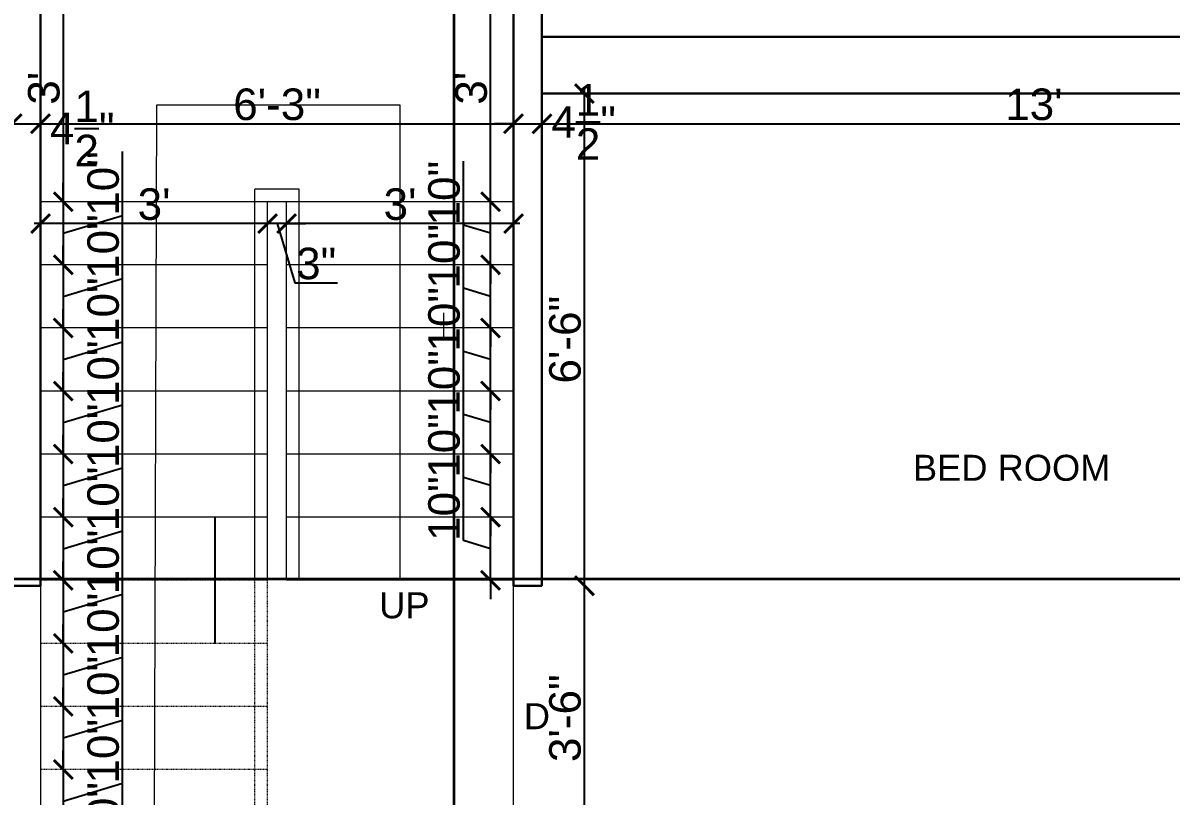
# Model space of a CAD drawing. Header units: inches. Extents: x -22123 to -20407, y -44696 to -43478.
# Drawn here: x -21320.9 to -21138.8, y -43752 to -43629.4 of the extents above; entities that cross this region are included whole.
import ezdxf

# ---------------------------------------------------------------- set-up
doc = ezdxf.new("R2010")
doc.units = ezdxf.units.IN
doc.header["$LTSCALE"] = 0.01
doc.header["$MEASUREMENT"] = 0
doc.header["$PDMODE"] = 3
doc.linetypes.add('DASHED2', pattern=[0.375, 0.25, -0.125])
for name, color, linetype in [('7', 5, 'Continuous'), ('PDF3_Text', 6, 'Continuous'), ('TEXT', 7, 'Continuous')]:
    doc.layers.add(name, color=color, linetype=linetype)
doc.layers.add('DIMENSION', color=253, linetype='Continuous', lineweight=0)
doc.layers.add('wall', color=30, linetype='Continuous', lineweight=50)
doc.styles.add('PDF Arial', font='arial.ttf')
doc.styles.add('SMALL', font='arial.ttf')
doc.styles.add('style1', font='verdana.ttf', dxfattribs={"height": 12})
doc.dimstyles.new('Copy of Standard', dxfattribs={"dimtxt": 12, "dimasz": 0.18, "dimexe": 0.18, "dimexo": 0.0625, "dimgap": 0.09, "dimtad": 0, "dimdec": 1, "dimzin": 0, "dimdsep": 46, "dimlunit": 4, "dimtxsty": 'style1', "dimcen": 0.09, "dimadec": 0, "dimazin": 0, "dimtfac": 1, "dimtdec": 1, "dimtofl": 0, "dimtmove": 0, "dimatfit": 3, "dimfxl": 1, "dimtolj": 1, "dimtzin": 0, "dimarcsym": 0})
doc.dimstyles.new('working', dxfattribs={"dimtxt": 5, "dimasz": 3, "dimexe": 1, "dimexo": 0, "dimgap": 0.5, "dimtad": 1, "dimdec": 1, "dimzin": 0, "dimdsep": 46, "dimlunit": 4, "dimtxsty": 'SMALL', "dimblk": 'ARCHTICK', "dimcen": 1, "dimdle": 1, "dimse1": 1, "dimse2": 1, "dimclrd": 256, "dimclre": 256, "dimclrt": 256, "dimadec": 0, "dimazin": 0, "dimtfac": 1, "dimtdec": 1, "dimtmove": 1, "dimatfit": 0, "dimldrblk": 'ARCHTICK', "dimfxl": 1, "dimtolj": 1, "dimtzin": 0, "dimlwd": -1, "dimlwe": -1, "dimarcsym": 0})

# ---------------------------------------------------------------- blocks, each defined once
blk = doc.blocks.new('*D281')
at = {"layer": 'Defpoints', "color": 0, "ltscale": 12, "transparency": 16777216}
for p in [(-21493.58, -43583.64), (-21072.23, -43619.85), (-21073.58, -43631.64)]:
    blk.add_point(p, dxfattribs=at)
at = {"layer": 'DIMENSION', "color": 0, "lineweight": -2, "ltscale": 12, "transparency": 16777216}
for p, q in [((-21493.57, -43583.58), (-21492.21, -43571.67)), ((-21492.05, -43571.87), (-21297.56, -43594.09)), ((-21072.41, -43619.83), (-21240.26, -43600.64)), ((-21073.57, -43631.58), (-21072.21, -43619.67))]:
    blk.add_line(p, q, dxfattribs=at)
at = {"layer": 'DIMENSION', "color": 0, "ltscale": 12, "transparency": 16777216}
for points in [[(-21492.05, -43571.84), (-21492.06, -43571.9), (-21492.23, -43571.85)], [(-21072.41, -43619.8), (-21072.41, -43619.86), (-21072.23, -43619.85)]]:
    blk.add_solid(points, dxfattribs=at)
at = {"layer": 'DIMENSION', "color": 0, "ltscale": 12, "transparency": 16777216, "insert": (-21268.91, -43597.37), "char_height": 12, "attachment_point": 5, "rotation": 353.4802, "style": 'style1'}
blk.add_mtext('\\A1;35\'-2{\\H1.000000x;\\S1/2;}"', dxfattribs=at)
blk = doc.blocks.new('_ArchTick')
at = {"color": 0, "linetype": 'ByBlock', "const_width": 0.15}
blk.add_lwpolyline([(-0.5, -0.5), (0.5, 0.5)], dxfattribs=at)
blk = doc.blocks.new('*D286')
at = {"layer": '7', "ltscale": 12, "transparency": 16777216}
for p, q in [((-21322.58, -43645.41), (-21325.58, -43645.41)), ((-21322.58, -43645.41), (-21318.08, -43645.41)), ((-21318.08, -43645.41), (-21315.08, -43645.41))]:
    blk.add_line(p, q, dxfattribs=at)
at = {"layer": 'Defpoints', "color": 0, "ltscale": 12, "transparency": 16777216}
for p in [(-21318.08, -43639.69), (-21322.58, -43640.64), (-21318.08, -43645.41)]:
    blk.add_point(p, dxfattribs=at)
at = {"layer": '7', "ltscale": 12, "transparency": 16777216, "xscale": 3, "yscale": 3, "zscale": 3}
blk.add_blockref('_ArchTick', (-21322.58, -43645.41), dxfattribs=at)
at = {"layer": '7', "ltscale": 12, "transparency": 16777216, "xscale": 3, "yscale": 3, "zscale": 3, "rotation": 180}
blk.add_blockref('_ArchTick', (-21318.08, -43645.41), dxfattribs=at)
at = {"layer": '7', "ltscale": 12, "transparency": 16777216, "insert": (-21311.47, -43646.15), "char_height": 5, "attachment_point": 5, "style": 'SMALL'}
blk.add_mtext('\\A1;4{\\H1.000000x;\\S1/2;}"', dxfattribs=at)
blk = doc.blocks.new('*D287')
at = {"layer": '7', "ltscale": 12, "transparency": 16777216}
blk.add_line((-21319.08, -43645.41), (-21242.08, -43645.41), dxfattribs=at)
at = {"layer": 'Defpoints', "color": 0, "ltscale": 12, "transparency": 16777216}
for p in [(-21318.08, -43639.69), (-21243.08, -43641.28), (-21243.08, -43645.41)]:
    blk.add_point(p, dxfattribs=at)
at = {"layer": '7', "ltscale": 12, "transparency": 16777216, "xscale": 3, "yscale": 3, "zscale": 3, "rotation": 180}
blk.add_blockref('_ArchTick', (-21318.08, -43645.41), dxfattribs=at)
at = {"layer": '7', "ltscale": 12, "transparency": 16777216, "xscale": 3, "yscale": 3, "zscale": 3}
blk.add_blockref('_ArchTick', (-21243.08, -43645.41), dxfattribs=at)
at = {"layer": '7', "ltscale": 12, "transparency": 16777216, "insert": (-21280.58, -43642.36), "char_height": 5, "attachment_point": 5, "style": 'SMALL'}
blk.add_mtext('\\A1;6\'-3"', dxfattribs=at)
blk = doc.blocks.new('*D288')
at = {"layer": '7', "ltscale": 12, "transparency": 16777216}
for p, q in [((-21243.08, -43645.41), (-21246.08, -43645.41)), ((-21243.08, -43645.41), (-21238.58, -43645.41)), ((-21238.58, -43645.41), (-21235.58, -43645.41))]:
    blk.add_line(p, q, dxfattribs=at)
at = {"layer": 'Defpoints', "color": 0, "ltscale": 12, "transparency": 16777216}
for p in [(-21243.08, -43641.28), (-21238.58, -43641.28), (-21238.58, -43645.41)]:
    blk.add_point(p, dxfattribs=at)
at = {"layer": '7', "ltscale": 12, "transparency": 16777216, "xscale": 3, "yscale": 3, "zscale": 3}
blk.add_blockref('_ArchTick', (-21243.08, -43645.41), dxfattribs=at)
at = {"layer": '7', "ltscale": 12, "transparency": 16777216, "xscale": 3, "yscale": 3, "zscale": 3, "rotation": 180}
blk.add_blockref('_ArchTick', (-21238.58, -43645.41), dxfattribs=at)
at = {"layer": '7', "ltscale": 12, "transparency": 16777216, "insert": (-21231.97, -43645.13), "char_height": 5, "attachment_point": 5, "style": 'SMALL'}
blk.add_mtext('\\A1;4{\\H1.000000x;\\S1/2;}"', dxfattribs=at)
blk = doc.blocks.new('*D289')
at = {"layer": '7', "ltscale": 12, "transparency": 16777216}
blk.add_line((-21239.58, -43645.41), (-21081.58, -43645.41), dxfattribs=at)
at = {"layer": 'Defpoints', "color": 0, "ltscale": 12, "transparency": 16777216}
for p in [(-21238.58, -43641.28), (-21082.58, -43640.64), (-21082.58, -43645.41)]:
    blk.add_point(p, dxfattribs=at)
at = {"layer": '7', "ltscale": 12, "transparency": 16777216, "xscale": 3, "yscale": 3, "zscale": 3, "rotation": 180}
blk.add_blockref('_ArchTick', (-21238.58, -43645.41), dxfattribs=at)
at = {"layer": '7', "ltscale": 12, "transparency": 16777216, "xscale": 3, "yscale": 3, "zscale": 3}
blk.add_blockref('_ArchTick', (-21082.58, -43645.41), dxfattribs=at)
at = {"layer": '7', "ltscale": 12, "transparency": 16777216, "insert": (-21160.58, -43642.36), "char_height": 5, "attachment_point": 5, "style": 'SMALL'}
blk.add_mtext("\\A1;13'", dxfattribs=at)
blk = doc.blocks.new('*D328')
at = {"layer": '7', "ltscale": 12, "transparency": 16777216}
blk.add_line((-21326.51, -43717.64), (-21326.51, -43761.64), dxfattribs=at)
at = {"layer": 'Defpoints', "color": 0, "ltscale": 12, "transparency": 16777216}
for p in [(-21322.58, -43718.64), (-21326.51, -43760.64), (-21318.08, -43760.64)]:
    blk.add_point(p, dxfattribs=at)
at = {"layer": '7', "ltscale": 12, "transparency": 16777216, "xscale": 3, "yscale": 3, "zscale": 3}
for p, rotation in [((-21326.51, -43718.64), 90), ((-21326.51, -43760.64), 270)]:
    blk.add_blockref('_ArchTick', p, dxfattribs=dict(at, rotation=rotation))
at = {"layer": '7', "ltscale": 12, "transparency": 16777216, "insert": (-21329.57, -43739.64), "char_height": 5, "attachment_point": 5, "rotation": 90, "style": 'SMALL'}
blk.add_mtext('\\A1;3\'-6"', dxfattribs=at)
blk = doc.blocks.new('*D330')
at = {"layer": '7', "ltscale": 12, "transparency": 16777216}
blk.add_line((-21231.85, -43761.64), (-21231.85, -43717.64), dxfattribs=at)
at = {"layer": 'Defpoints', "color": 0, "ltscale": 12, "transparency": 16777216}
for p in [(-21238.58, -43718.64), (-21231.85, -43718.64), (-21230.78, -43760.64)]:
    blk.add_point(p, dxfattribs=at)
at = {"layer": '7', "ltscale": 12, "transparency": 16777216, "xscale": 3, "yscale": 3, "zscale": 3}
for p, rotation in [((-21231.85, -43718.64), 90), ((-21231.85, -43760.64), 270)]:
    blk.add_blockref('_ArchTick', p, dxfattribs=dict(at, rotation=rotation))
at = {"layer": '7', "ltscale": 12, "transparency": 16777216, "insert": (-21234.9, -43739.64), "char_height": 5, "attachment_point": 5, "rotation": 90, "style": 'SMALL'}
blk.add_mtext('\\A1;3\'-6"', dxfattribs=at)
blk = doc.blocks.new('*D331')
at = {"layer": '7', "ltscale": 12, "transparency": 16777216}
blk.add_line((-21231.85, -43719.64), (-21231.85, -43639.64), dxfattribs=at)
at = {"layer": 'Defpoints', "color": 0, "ltscale": 12, "transparency": 16777216}
for p in [(-21238.58, -43640.64), (-21231.85, -43640.64), (-21238.58, -43718.64)]:
    blk.add_point(p, dxfattribs=at)
at = {"layer": '7', "ltscale": 12, "transparency": 16777216, "xscale": 3, "yscale": 3, "zscale": 3}
for p, rotation in [((-21231.85, -43640.64), 90), ((-21231.85, -43718.64), 270)]:
    blk.add_blockref('_ArchTick', p, dxfattribs=dict(at, rotation=rotation))
at = {"layer": '7', "ltscale": 12, "transparency": 16777216, "insert": (-21234.9, -43679.64), "char_height": 5, "attachment_point": 5, "rotation": 90, "style": 'SMALL'}
blk.add_mtext('\\A1;6\'-6"', dxfattribs=at)
blk = doc.blocks.new('*D332')
at = {"layer": '7', "ltscale": 12, "transparency": 16777216}
for p, q in [((-21251.03, -43711.49), (-21251.03, -43701.33)), ((-21246.73, -43707.78), (-21246.73, -43704.78)), ((-21246.73, -43717.78), (-21246.73, -43707.78)), ((-21246.73, -43717.78), (-21246.73, -43707.78)), ((-21246.73, -43712.78), (-21251.03, -43711.49)), ((-21246.73, -43717.78), (-21246.73, -43720.78))]:
    blk.add_line(p, q, dxfattribs=at)
at = {"layer": 'Defpoints', "color": 0, "ltscale": 12, "transparency": 16777216}
for p in [(-21246.73, -43707.78), (-21245.46, -43707.78), (-21245.46, -43717.78)]:
    blk.add_point(p, dxfattribs=at)
at = {"layer": '7', "ltscale": 12, "transparency": 16777216, "xscale": 3, "yscale": 3, "zscale": 3}
for p, rotation in [((-21246.73, -43707.78), 270), ((-21246.73, -43717.78), 90)]:
    blk.add_blockref('_ArchTick', p, dxfattribs=dict(at, rotation=rotation))
at = {"layer": '7', "ltscale": 12, "transparency": 16777216, "insert": (-21254.08, -43706.41), "char_height": 5, "attachment_point": 5, "rotation": 90, "style": 'SMALL'}
blk.add_mtext('\\A1;10"', dxfattribs=at)
blk = doc.blocks.new('*D333')
at = {"layer": '7', "ltscale": 12, "transparency": 16777216}
for p, q in [((-21251.03, -43701.49), (-21251.03, -43691.33)), ((-21246.73, -43697.78), (-21246.73, -43694.78)), ((-21246.73, -43707.78), (-21246.73, -43697.78)), ((-21246.73, -43707.78), (-21246.73, -43697.78)), ((-21246.73, -43702.78), (-21251.03, -43701.49)), ((-21246.73, -43707.78), (-21246.73, -43710.78))]:
    blk.add_line(p, q, dxfattribs=at)
at = {"layer": 'Defpoints', "color": 0, "ltscale": 12, "transparency": 16777216}
for p in [(-21246.73, -43697.78), (-21243.08, -43697.78), (-21245.46, -43707.78)]:
    blk.add_point(p, dxfattribs=at)
at = {"layer": '7', "ltscale": 12, "transparency": 16777216, "xscale": 3, "yscale": 3, "zscale": 3}
for p, rotation in [((-21246.73, -43697.78), 270), ((-21246.73, -43707.78), 90)]:
    blk.add_blockref('_ArchTick', p, dxfattribs=dict(at, rotation=rotation))
at = {"layer": '7', "ltscale": 12, "transparency": 16777216, "insert": (-21254.08, -43696.41), "char_height": 5, "attachment_point": 5, "rotation": 90, "style": 'SMALL'}
blk.add_mtext('\\A1;10"', dxfattribs=at)
blk = doc.blocks.new('*D334')
at = {"layer": '7', "ltscale": 12, "transparency": 16777216}
for p, q in [((-21251.03, -43691.49), (-21251.03, -43681.33)), ((-21246.73, -43687.78), (-21246.73, -43684.78)), ((-21246.73, -43697.78), (-21246.73, -43687.78)), ((-21246.73, -43697.78), (-21246.73, -43687.78)), ((-21246.73, -43692.78), (-21251.03, -43691.49)), ((-21246.73, -43697.78), (-21246.73, -43700.78))]:
    blk.add_line(p, q, dxfattribs=at)
at = {"layer": 'Defpoints', "color": 0, "ltscale": 12, "transparency": 16777216}
for p in [(-21246.73, -43687.78), (-21243.08, -43687.78), (-21243.08, -43697.78)]:
    blk.add_point(p, dxfattribs=at)
at = {"layer": '7', "ltscale": 12, "transparency": 16777216, "xscale": 3, "yscale": 3, "zscale": 3}
for p, rotation in [((-21246.73, -43687.78), 270), ((-21246.73, -43697.78), 90)]:
    blk.add_blockref('_ArchTick', p, dxfattribs=dict(at, rotation=rotation))
at = {"layer": '7', "ltscale": 12, "transparency": 16777216, "insert": (-21254.08, -43686.41), "char_height": 5, "attachment_point": 5, "rotation": 90, "style": 'SMALL'}
blk.add_mtext('\\A1;10"', dxfattribs=at)
blk = doc.blocks.new('*D335')
at = {"layer": '7', "ltscale": 12, "transparency": 16777216}
for p, q in [((-21251.03, -43681.49), (-21251.03, -43671.33)), ((-21246.73, -43677.78), (-21246.73, -43674.78)), ((-21246.73, -43687.78), (-21246.73, -43677.78)), ((-21246.73, -43687.78), (-21246.73, -43677.78)), ((-21246.73, -43682.78), (-21251.03, -43681.49)), ((-21246.73, -43687.78), (-21246.73, -43690.78))]:
    blk.add_line(p, q, dxfattribs=at)
at = {"layer": 'Defpoints', "color": 0, "ltscale": 12, "transparency": 16777216}
for p in [(-21246.73, -43677.78), (-21243.08, -43677.78), (-21243.08, -43687.78)]:
    blk.add_point(p, dxfattribs=at)
at = {"layer": '7', "ltscale": 12, "transparency": 16777216, "xscale": 3, "yscale": 3, "zscale": 3}
for p, rotation in [((-21246.73, -43677.78), 270), ((-21246.73, -43687.78), 90)]:
    blk.add_blockref('_ArchTick', p, dxfattribs=dict(at, rotation=rotation))
at = {"layer": '7', "ltscale": 12, "transparency": 16777216, "insert": (-21254.08, -43676.41), "char_height": 5, "attachment_point": 5, "rotation": 90, "style": 'SMALL'}
blk.add_mtext('\\A1;10"', dxfattribs=at)
blk = doc.blocks.new('*D336')
at = {"layer": '7', "ltscale": 12, "transparency": 16777216}
for p, q in [((-21251.03, -43671.49), (-21251.03, -43661.33)), ((-21246.73, -43667.78), (-21246.73, -43664.78)), ((-21246.73, -43677.78), (-21246.73, -43667.78)), ((-21246.73, -43677.78), (-21246.73, -43667.78)), ((-21246.73, -43672.78), (-21251.03, -43671.49)), ((-21246.73, -43677.78), (-21246.73, -43680.78))]:
    blk.add_line(p, q, dxfattribs=at)
at = {"layer": 'Defpoints', "color": 0, "ltscale": 12, "transparency": 16777216}
for p in [(-21246.73, -43667.78), (-21243.08, -43667.78), (-21243.08, -43677.78)]:
    blk.add_point(p, dxfattribs=at)
at = {"layer": '7', "ltscale": 12, "transparency": 16777216, "xscale": 3, "yscale": 3, "zscale": 3}
for p, rotation in [((-21246.73, -43667.78), 270), ((-21246.73, -43677.78), 90)]:
    blk.add_blockref('_ArchTick', p, dxfattribs=dict(at, rotation=rotation))
at = {"layer": '7', "ltscale": 12, "transparency": 16777216, "insert": (-21254.08, -43666.41), "char_height": 5, "attachment_point": 5, "rotation": 90, "style": 'SMALL'}
blk.add_mtext('\\A1;10"', dxfattribs=at)
blk = doc.blocks.new('*D337')
at = {"layer": '7', "ltscale": 12, "transparency": 16777216}
for p, q in [((-21251.03, -43661.49), (-21251.03, -43651.33)), ((-21246.73, -43657.78), (-21246.73, -43654.78)), ((-21246.73, -43667.78), (-21246.73, -43657.78)), ((-21246.73, -43667.78), (-21246.73, -43657.78)), ((-21246.73, -43662.78), (-21251.03, -43661.49)), ((-21246.73, -43667.78), (-21246.73, -43670.78))]:
    blk.add_line(p, q, dxfattribs=at)
at = {"layer": 'Defpoints', "color": 0, "ltscale": 12, "transparency": 16777216}
for p in [(-21246.73, -43657.78), (-21243.08, -43657.78), (-21243.08, -43667.78)]:
    blk.add_point(p, dxfattribs=at)
at = {"layer": '7', "ltscale": 12, "transparency": 16777216, "xscale": 3, "yscale": 3, "zscale": 3}
for p, rotation in [((-21246.73, -43657.78), 270), ((-21246.73, -43667.78), 90)]:
    blk.add_blockref('_ArchTick', p, dxfattribs=dict(at, rotation=rotation))
at = {"layer": '7', "ltscale": 12, "transparency": 16777216, "insert": (-21254.08, -43656.41), "char_height": 5, "attachment_point": 5, "rotation": 90, "style": 'SMALL'}
blk.add_mtext('\\A1;10"', dxfattribs=at)
blk = doc.blocks.new('*D338')
at = {"layer": '7', "ltscale": 12, "transparency": 16777216}
blk.add_line((-21246.73, -43658.78), (-21246.73, -43620.78), dxfattribs=at)
at = {"layer": 'Defpoints', "color": 0, "ltscale": 12, "transparency": 16777216}
for p in [(-21246.73, -43621.78), (-21243.08, -43621.78), (-21243.08, -43657.78)]:
    blk.add_point(p, dxfattribs=at)
at = {"layer": '7', "ltscale": 12, "transparency": 16777216, "xscale": 3, "yscale": 3, "zscale": 3}
for p, rotation in [((-21246.73, -43621.78), 90), ((-21246.73, -43657.78), 270)]:
    blk.add_blockref('_ArchTick', p, dxfattribs=dict(at, rotation=rotation))
at = {"layer": '7', "ltscale": 12, "transparency": 16777216, "insert": (-21249.78, -43639.78), "char_height": 5, "attachment_point": 5, "rotation": 90, "style": 'SMALL'}
blk.add_mtext("\\A1;3'", dxfattribs=at)
blk = doc.blocks.new('*D339')
at = {"layer": '7', "ltscale": 12, "transparency": 16777216}
blk.add_line((-21314.48, -43620.78), (-21314.48, -43658.78), dxfattribs=at)
at = {"layer": 'Defpoints', "color": 0, "ltscale": 12, "transparency": 16777216}
for p in [(-21318.08, -43621.78), (-21318.08, -43657.78), (-21314.48, -43657.78)]:
    blk.add_point(p, dxfattribs=at)
at = {"layer": '7', "ltscale": 12, "transparency": 16777216, "xscale": 3, "yscale": 3, "zscale": 3}
for p, rotation in [((-21314.48, -43621.78), 90), ((-21314.48, -43657.78), 270)]:
    blk.add_blockref('_ArchTick', p, dxfattribs=dict(at, rotation=rotation))
at = {"layer": '7', "ltscale": 12, "transparency": 16777216, "insert": (-21317.54, -43639.78), "char_height": 5, "attachment_point": 5, "rotation": 90, "style": 'SMALL'}
blk.add_mtext("\\A1;3'", dxfattribs=at)
blk = doc.blocks.new('*D340')
at = {"layer": '7', "ltscale": 12, "transparency": 16777216}
for p, q in [((-21305.08, -43659.96), (-21305.08, -43649.8)), ((-21314.48, -43657.78), (-21314.48, -43654.78)), ((-21314.48, -43657.78), (-21314.48, -43667.78)), ((-21314.48, -43657.78), (-21314.48, -43667.78)), ((-21314.48, -43662.78), (-21305.08, -43659.96)), ((-21314.48, -43667.78), (-21314.48, -43670.78))]:
    blk.add_line(p, q, dxfattribs=at)
at = {"layer": 'Defpoints', "color": 0, "ltscale": 12, "transparency": 16777216}
for p in [(-21318.08, -43657.78), (-21318.08, -43667.78), (-21314.48, -43667.78)]:
    blk.add_point(p, dxfattribs=at)
at = {"layer": '7', "ltscale": 12, "transparency": 16777216, "xscale": 3, "yscale": 3, "zscale": 3}
for p, rotation in [((-21314.48, -43657.78), 270), ((-21314.48, -43667.78), 90)]:
    blk.add_blockref('_ArchTick', p, dxfattribs=dict(at, rotation=rotation))
at = {"layer": '7', "ltscale": 12, "transparency": 16777216, "insert": (-21308.13, -43654.88), "char_height": 5, "attachment_point": 5, "rotation": 90, "style": 'SMALL'}
blk.add_mtext('\\A1;10"', dxfattribs=at)
blk = doc.blocks.new('*D341')
at = {"layer": '7', "ltscale": 12, "transparency": 16777216}
for p, q in [((-21305.08, -43669.96), (-21305.08, -43659.8)), ((-21314.48, -43667.78), (-21314.48, -43664.78)), ((-21314.48, -43667.78), (-21314.48, -43677.78)), ((-21314.48, -43667.78), (-21314.48, -43677.78)), ((-21314.48, -43672.78), (-21305.08, -43669.96)), ((-21314.48, -43677.78), (-21314.48, -43680.78))]:
    blk.add_line(p, q, dxfattribs=at)
at = {"layer": 'Defpoints', "color": 0, "ltscale": 12, "transparency": 16777216}
for p in [(-21318.08, -43667.78), (-21318.08, -43677.78), (-21314.48, -43677.78)]:
    blk.add_point(p, dxfattribs=at)
at = {"layer": '7', "ltscale": 12, "transparency": 16777216, "xscale": 3, "yscale": 3, "zscale": 3}
for p, rotation in [((-21314.48, -43667.78), 270), ((-21314.48, -43677.78), 90)]:
    blk.add_blockref('_ArchTick', p, dxfattribs=dict(at, rotation=rotation))
at = {"layer": '7', "ltscale": 12, "transparency": 16777216, "insert": (-21308.13, -43664.88), "char_height": 5, "attachment_point": 5, "rotation": 90, "style": 'SMALL'}
blk.add_mtext('\\A1;10"', dxfattribs=at)
blk = doc.blocks.new('*D342')
at = {"layer": '7', "ltscale": 12, "transparency": 16777216}
for p, q in [((-21305.08, -43679.96), (-21305.08, -43669.8)), ((-21314.48, -43677.78), (-21314.48, -43674.78)), ((-21314.48, -43677.78), (-21314.48, -43687.78)), ((-21314.48, -43677.78), (-21314.48, -43687.78)), ((-21314.48, -43682.78), (-21305.08, -43679.96)), ((-21314.48, -43687.78), (-21314.48, -43690.78))]:
    blk.add_line(p, q, dxfattribs=at)
at = {"layer": 'Defpoints', "color": 0, "ltscale": 12, "transparency": 16777216}
for p in [(-21318.08, -43677.78), (-21318.08, -43687.78), (-21314.48, -43687.78)]:
    blk.add_point(p, dxfattribs=at)
at = {"layer": '7', "ltscale": 12, "transparency": 16777216, "xscale": 3, "yscale": 3, "zscale": 3}
for p, rotation in [((-21314.48, -43677.78), 270), ((-21314.48, -43687.78), 90)]:
    blk.add_blockref('_ArchTick', p, dxfattribs=dict(at, rotation=rotation))
at = {"layer": '7', "ltscale": 12, "transparency": 16777216, "insert": (-21308.13, -43674.88), "char_height": 5, "attachment_point": 5, "rotation": 90, "style": 'SMALL'}
blk.add_mtext('\\A1;10"', dxfattribs=at)
blk = doc.blocks.new('*D343')
at = {"layer": '7', "ltscale": 12, "transparency": 16777216}
for p, q in [((-21305.08, -43689.96), (-21305.08, -43679.8)), ((-21314.48, -43687.78), (-21314.48, -43684.78)), ((-21314.48, -43687.78), (-21314.48, -43697.78)), ((-21314.48, -43687.78), (-21314.48, -43697.78)), ((-21314.48, -43692.78), (-21305.08, -43689.96)), ((-21314.48, -43697.78), (-21314.48, -43700.78))]:
    blk.add_line(p, q, dxfattribs=at)
at = {"layer": 'Defpoints', "color": 0, "ltscale": 12, "transparency": 16777216}
for p in [(-21318.08, -43687.78), (-21318.08, -43697.78), (-21314.48, -43697.78)]:
    blk.add_point(p, dxfattribs=at)
at = {"layer": '7', "ltscale": 12, "transparency": 16777216, "xscale": 3, "yscale": 3, "zscale": 3}
for p, rotation in [((-21314.48, -43687.78), 270), ((-21314.48, -43697.78), 90)]:
    blk.add_blockref('_ArchTick', p, dxfattribs=dict(at, rotation=rotation))
at = {"layer": '7', "ltscale": 12, "transparency": 16777216, "insert": (-21308.13, -43684.88), "char_height": 5, "attachment_point": 5, "rotation": 90, "style": 'SMALL'}
blk.add_mtext('\\A1;10"', dxfattribs=at)
blk = doc.blocks.new('*D344')
at = {"layer": '7', "ltscale": 12, "transparency": 16777216}
for p, q in [((-21305.08, -43699.96), (-21305.08, -43689.8)), ((-21314.48, -43697.78), (-21314.48, -43694.78)), ((-21314.48, -43697.78), (-21314.48, -43707.78)), ((-21314.48, -43697.78), (-21314.48, -43707.78)), ((-21314.48, -43702.78), (-21305.08, -43699.96)), ((-21314.48, -43707.78), (-21314.48, -43710.78))]:
    blk.add_line(p, q, dxfattribs=at)
at = {"layer": 'Defpoints', "color": 0, "ltscale": 12, "transparency": 16777216}
for p in [(-21318.08, -43697.78), (-21318.08, -43707.78), (-21314.48, -43707.78)]:
    blk.add_point(p, dxfattribs=at)
at = {"layer": '7', "ltscale": 12, "transparency": 16777216, "xscale": 3, "yscale": 3, "zscale": 3}
for p, rotation in [((-21314.48, -43697.78), 270), ((-21314.48, -43707.78), 90)]:
    blk.add_blockref('_ArchTick', p, dxfattribs=dict(at, rotation=rotation))
at = {"layer": '7', "ltscale": 12, "transparency": 16777216, "insert": (-21308.13, -43694.88), "char_height": 5, "attachment_point": 5, "rotation": 90, "style": 'SMALL'}
blk.add_mtext('\\A1;10"', dxfattribs=at)
blk = doc.blocks.new('*D345')
at = {"layer": '7', "ltscale": 12, "transparency": 16777216}
for p, q in [((-21305.08, -43709.96), (-21305.08, -43699.8)), ((-21314.48, -43707.78), (-21314.48, -43704.78)), ((-21314.48, -43707.78), (-21314.48, -43717.78)), ((-21314.48, -43707.78), (-21314.48, -43717.78)), ((-21314.48, -43712.78), (-21305.08, -43709.96)), ((-21314.48, -43717.78), (-21314.48, -43720.78))]:
    blk.add_line(p, q, dxfattribs=at)
at = {"layer": 'Defpoints', "color": 0, "ltscale": 12, "transparency": 16777216}
for p in [(-21318.08, -43707.78), (-21318.08, -43717.78), (-21314.48, -43717.78)]:
    blk.add_point(p, dxfattribs=at)
at = {"layer": '7', "ltscale": 12, "transparency": 16777216, "xscale": 3, "yscale": 3, "zscale": 3}
for p, rotation in [((-21314.48, -43707.78), 270), ((-21314.48, -43717.78), 90)]:
    blk.add_blockref('_ArchTick', p, dxfattribs=dict(at, rotation=rotation))
at = {"layer": '7', "ltscale": 12, "transparency": 16777216, "insert": (-21308.13, -43704.88), "char_height": 5, "attachment_point": 5, "rotation": 90, "style": 'SMALL'}
blk.add_mtext('\\A1;10"', dxfattribs=at)
blk = doc.blocks.new('*D346')
at = {"layer": '7', "ltscale": 12, "transparency": 16777216}
for p, q in [((-21305.08, -43719.96), (-21305.08, -43709.8)), ((-21314.48, -43717.78), (-21314.48, -43714.78)), ((-21314.48, -43717.78), (-21314.48, -43727.78)), ((-21314.48, -43717.78), (-21314.48, -43727.78)), ((-21314.48, -43722.78), (-21305.08, -43719.96)), ((-21314.48, -43727.78), (-21314.48, -43730.78))]:
    blk.add_line(p, q, dxfattribs=at)
at = {"layer": 'Defpoints', "color": 0, "ltscale": 12, "transparency": 16777216}
for p in [(-21318.08, -43717.78), (-21318.08, -43727.78), (-21314.48, -43727.78)]:
    blk.add_point(p, dxfattribs=at)
at = {"layer": '7', "ltscale": 12, "transparency": 16777216, "xscale": 3, "yscale": 3, "zscale": 3}
for p, rotation in [((-21314.48, -43717.78), 270), ((-21314.48, -43727.78), 90)]:
    blk.add_blockref('_ArchTick', p, dxfattribs=dict(at, rotation=rotation))
at = {"layer": '7', "ltscale": 12, "transparency": 16777216, "insert": (-21308.13, -43714.88), "char_height": 5, "attachment_point": 5, "rotation": 90, "style": 'SMALL'}
blk.add_mtext('\\A1;10"', dxfattribs=at)
blk = doc.blocks.new('*D347')
at = {"layer": '7', "ltscale": 12, "transparency": 16777216}
for p, q in [((-21305.08, -43729.96), (-21305.08, -43719.8)), ((-21314.48, -43727.78), (-21314.48, -43724.78)), ((-21314.48, -43727.78), (-21314.48, -43737.78)), ((-21314.48, -43727.78), (-21314.48, -43737.78)), ((-21314.48, -43732.78), (-21305.08, -43729.96)), ((-21314.48, -43737.78), (-21314.48, -43740.78))]:
    blk.add_line(p, q, dxfattribs=at)
at = {"layer": 'Defpoints', "color": 0, "ltscale": 12, "transparency": 16777216}
for p in [(-21318.08, -43727.78), (-21318.08, -43737.78), (-21314.48, -43737.78)]:
    blk.add_point(p, dxfattribs=at)
at = {"layer": '7', "ltscale": 12, "transparency": 16777216, "xscale": 3, "yscale": 3, "zscale": 3}
for p, rotation in [((-21314.48, -43727.78), 270), ((-21314.48, -43737.78), 90)]:
    blk.add_blockref('_ArchTick', p, dxfattribs=dict(at, rotation=rotation))
at = {"layer": '7', "ltscale": 12, "transparency": 16777216, "insert": (-21308.13, -43724.88), "char_height": 5, "attachment_point": 5, "rotation": 90, "style": 'SMALL'}
blk.add_mtext('\\A1;10"', dxfattribs=at)
blk = doc.blocks.new('*D348')
at = {"layer": '7', "ltscale": 12, "transparency": 16777216}
for p, q in [((-21305.08, -43739.96), (-21305.08, -43729.8)), ((-21314.48, -43737.78), (-21314.48, -43734.78)), ((-21314.48, -43737.78), (-21314.48, -43747.78)), ((-21314.48, -43737.78), (-21314.48, -43747.78)), ((-21314.48, -43742.78), (-21305.08, -43739.96)), ((-21314.48, -43747.78), (-21314.48, -43750.78))]:
    blk.add_line(p, q, dxfattribs=at)
at = {"layer": 'Defpoints', "color": 0, "ltscale": 12, "transparency": 16777216}
for p in [(-21318.08, -43737.78), (-21318.08, -43747.78), (-21314.48, -43747.78)]:
    blk.add_point(p, dxfattribs=at)
at = {"layer": '7', "ltscale": 12, "transparency": 16777216, "xscale": 3, "yscale": 3, "zscale": 3}
for p, rotation in [((-21314.48, -43737.78), 270), ((-21314.48, -43747.78), 90)]:
    blk.add_blockref('_ArchTick', p, dxfattribs=dict(at, rotation=rotation))
at = {"layer": '7', "ltscale": 12, "transparency": 16777216, "insert": (-21308.13, -43734.88), "char_height": 5, "attachment_point": 5, "rotation": 90, "style": 'SMALL'}
blk.add_mtext('\\A1;10"', dxfattribs=at)
blk = doc.blocks.new('*D349')
at = {"layer": '7', "ltscale": 12, "transparency": 16777216}
for p, q in [((-21305.08, -43749.96), (-21305.08, -43739.8)), ((-21314.48, -43747.78), (-21314.48, -43744.78)), ((-21314.48, -43747.78), (-21314.48, -43757.78)), ((-21314.48, -43747.78), (-21314.48, -43757.78)), ((-21314.48, -43752.78), (-21305.08, -43749.96)), ((-21314.48, -43757.78), (-21314.48, -43760.78))]:
    blk.add_line(p, q, dxfattribs=at)
at = {"layer": 'Defpoints', "color": 0, "ltscale": 12, "transparency": 16777216}
for p in [(-21318.08, -43747.78), (-21318.08, -43757.78), (-21314.48, -43757.78)]:
    blk.add_point(p, dxfattribs=at)
at = {"layer": '7', "ltscale": 12, "transparency": 16777216, "xscale": 3, "yscale": 3, "zscale": 3}
for p, rotation in [((-21314.48, -43747.78), 270), ((-21314.48, -43757.78), 90)]:
    blk.add_blockref('_ArchTick', p, dxfattribs=dict(at, rotation=rotation))
at = {"layer": '7', "ltscale": 12, "transparency": 16777216, "insert": (-21308.13, -43744.88), "char_height": 5, "attachment_point": 5, "rotation": 90, "style": 'SMALL'}
blk.add_mtext('\\A1;10"', dxfattribs=at)
blk = doc.blocks.new('*D350')
at = {"layer": '7', "ltscale": 12, "transparency": 16777216}
for p, q in [((-21305.08, -43759.96), (-21305.08, -43749.8)), ((-21314.48, -43757.78), (-21314.48, -43754.78)), ((-21314.48, -43757.78), (-21314.48, -43767.78)), ((-21314.48, -43757.78), (-21314.48, -43767.78)), ((-21314.48, -43762.78), (-21305.08, -43759.96)), ((-21314.48, -43767.78), (-21314.48, -43770.78))]:
    blk.add_line(p, q, dxfattribs=at)
at = {"layer": 'Defpoints', "color": 0, "ltscale": 12, "transparency": 16777216}
for p in [(-21318.08, -43757.78), (-21318.08, -43767.78), (-21314.48, -43767.78)]:
    blk.add_point(p, dxfattribs=at)
at = {"layer": '7', "ltscale": 12, "transparency": 16777216, "xscale": 3, "yscale": 3, "zscale": 3}
for p, rotation in [((-21314.48, -43757.78), 270), ((-21314.48, -43767.78), 90)]:
    blk.add_blockref('_ArchTick', p, dxfattribs=dict(at, rotation=rotation))
at = {"layer": '7', "ltscale": 12, "transparency": 16777216, "insert": (-21308.13, -43754.88), "char_height": 5, "attachment_point": 5, "rotation": 90, "style": 'SMALL'}
blk.add_mtext('\\A1;10"', dxfattribs=at)
blk = doc.blocks.new('*D351')
at = {"layer": '7', "ltscale": 12, "transparency": 16777216}
blk.add_line((-21242.08, -43661.23), (-21280.08, -43661.23), dxfattribs=at)
at = {"layer": 'Defpoints', "color": 0, "ltscale": 12, "transparency": 16777216}
for p in [(-21279.08, -43657.78), (-21243.08, -43657.78), (-21279.08, -43661.23)]:
    blk.add_point(p, dxfattribs=at)
at = {"layer": '7', "ltscale": 12, "transparency": 16777216, "xscale": 3, "yscale": 3, "zscale": 3, "rotation": 180}
blk.add_blockref('_ArchTick', (-21279.08, -43661.23), dxfattribs=at)
at = {"layer": '7', "ltscale": 12, "transparency": 16777216, "xscale": 3, "yscale": 3, "zscale": 3}
blk.add_blockref('_ArchTick', (-21243.08, -43661.23), dxfattribs=at)
at = {"layer": '7', "ltscale": 12, "transparency": 16777216, "insert": (-21261.08, -43658.18), "char_height": 5, "attachment_point": 5, "style": 'SMALL'}
blk.add_mtext("\\A1;3'", dxfattribs=at)
blk = doc.blocks.new('*D352')
at = {"layer": '7', "ltscale": 12, "transparency": 16777216}
for p, q in [((-21282.08, -43661.23), (-21285.08, -43661.23)), ((-21279.08, -43661.23), (-21282.08, -43661.23)), ((-21279.08, -43661.23), (-21282.08, -43661.23)), ((-21280.58, -43661.23), (-21277.76, -43670.65)), ((-21279.08, -43661.23), (-21276.08, -43661.23)), ((-21277.76, -43670.65), (-21271.01, -43670.65))]:
    blk.add_line(p, q, dxfattribs=at)
at = {"layer": 'Defpoints', "color": 0, "ltscale": 12, "transparency": 16777216}
for p in [(-21282.08, -43657.78), (-21279.08, -43657.78), (-21282.08, -43661.23)]:
    blk.add_point(p, dxfattribs=at)
at = {"layer": '7', "ltscale": 12, "transparency": 16777216, "xscale": 3, "yscale": 3, "zscale": 3}
blk.add_blockref('_ArchTick', (-21282.08, -43661.23), dxfattribs=at)
at = {"layer": '7', "ltscale": 12, "transparency": 16777216, "xscale": 3, "yscale": 3, "zscale": 3, "rotation": 180}
blk.add_blockref('_ArchTick', (-21279.08, -43661.23), dxfattribs=at)
at = {"layer": '7', "ltscale": 12, "transparency": 16777216, "insert": (-21274.38, -43667.59), "char_height": 5, "attachment_point": 5, "style": 'SMALL'}
blk.add_mtext('\\A1;3"', dxfattribs=at)
blk = doc.blocks.new('*D353')
at = {"layer": '7', "ltscale": 12, "transparency": 16777216}
blk.add_line((-21281.08, -43661.23), (-21319.08, -43661.23), dxfattribs=at)
at = {"layer": 'Defpoints', "color": 0, "ltscale": 12, "transparency": 16777216}
for p in [(-21318.08, -43657.78), (-21282.08, -43657.78), (-21318.08, -43661.23)]:
    blk.add_point(p, dxfattribs=at)
at = {"layer": '7', "ltscale": 12, "transparency": 16777216, "xscale": 3, "yscale": 3, "zscale": 3, "rotation": 180}
blk.add_blockref('_ArchTick', (-21318.08, -43661.23), dxfattribs=at)
at = {"layer": '7', "ltscale": 12, "transparency": 16777216, "xscale": 3, "yscale": 3, "zscale": 3}
blk.add_blockref('_ArchTick', (-21282.08, -43661.23), dxfattribs=at)
at = {"layer": '7', "ltscale": 12, "transparency": 16777216, "insert": (-21300.08, -43658.18), "char_height": 5, "attachment_point": 5, "style": 'SMALL'}
blk.add_mtext("\\A1;3'", dxfattribs=at)

msp = doc.modelspace()

# ---------------------------------------------------------------- linework, layer by layer
at = {"layer": 'DIMENSION', "color": 0, "ltscale": 12}
for p, q in [((-21299.70088, -43642.47777), (-21300.0796, -43767.78394)), ((-21261.0796, -43642.47777), (-21299.70088, -43642.47777)), ((-21261.0796, -43717.78394), (-21261.0796, -43642.47777)), ((-21284.0796, -43717.78394), (-21284.0796, -43655.78394)), ((-21277.0796, -43655.78394), (-21284.0796, -43655.78394)), ((-21277.0796, -43717.78394), (-21277.0796, -43655.78394)), ((-21243.0796, -43657.78394), (-21318.0796, -43657.78394)), ((-21282.0796, -43717.78394), (-21282.0796, -43657.78394)), ((-21279.0796, -43717.78394), (-21279.0796, -43657.78394)), ((-21282.0796, -43667.78394), (-21318.0796, -43667.78394)), ((-21243.0796, -43667.78394), (-21279.0796, -43667.78394)), ((-21282.0796, -43677.78394), (-21318.0796, -43677.78394)), ((-21243.0796, -43677.78394), (-21279.0796, -43677.78394)), ((-21282.0796, -43687.78394), (-21318.0796, -43687.78394)), ((-21243.0796, -43687.78394), (-21279.0796, -43687.78394)), ((-21282.0796, -43697.78394), (-21318.0796, -43697.78394)), ((-21243.0796, -43697.78394), (-21279.0796, -43697.78394)), ((-21282.0796, -43707.78394), (-21318.0796, -43707.78394)), ((-21243.0796, -43707.78394), (-21279.0796, -43707.78394)), ((-21243.0796, -43717.78394), (-21279.0796, -43717.78394))]:
    msp.add_line(p, q, dxfattribs=at)
at = {"layer": 'DIMENSION', "color": 103, "lineweight": 0, "ltscale": 12, "true_color": 0x75b87e}
msp.add_line((-21254.17207, -43675.35764), (-21254.17207, -43679.63207), dxfattribs=at)
at = {"layer": 'DIMENSION', "color": 0, "linetype": 'DASHED2', "ltscale": 12}
for p, q in [((-21282.0796, -43717.78394), (-21318.0796, -43717.78394)), ((-21284.0796, -43767.78394), (-21284.0796, -43717.78394)), ((-21282.0796, -43767.78394), (-21282.0796, -43717.78394)), ((-21282.0796, -43747.78394), (-21318.0796, -43747.78394))]:
    msp.add_line(p, q, dxfattribs=at)
at = {"layer": 'DIMENSION', "ltscale": 12}
for p, q in [((-21318.0796, -43717.78394), (-21318.0796, -43760.64108)), ((-21243.0796, -43760.64108), (-21243.0796, -43718.64108))]:
    msp.add_line(p, q, dxfattribs=at)
at = {"layer": 'DIMENSION', "linetype": 'DASHED2', "ltscale": 12}
for p, q in [((-21282.0796, -43727.78394), (-21318.0796, -43727.78394)), ((-21282.0796, -43737.78394), (-21318.0796, -43737.78394))]:
    msp.add_line(p, q, dxfattribs=at)
at = {"layer": 'TEXT'}
msp.add_line((-21290.40922, -43727.78394), (-21290.40922, -43707.78394), dxfattribs=at)
at = {"layer": 'wall', "color": 1, "lineweight": 35}
for p, q in [((-21252.52851, -43558.21141), (-21252.52851, -44145.26341)), ((-21023.95568, -43717.61627), (-21532.95828, -43717.61627))]:
    msp.add_line(p, q, dxfattribs=at)
at = {"layer": 'wall', "lineweight": 30}
for p, q in [((-21238.5796, -43718.64108), (-21238.5796, -43612.78394)), ((-21318.0796, -43718.64108), (-21318.0796, -43621.78394)), ((-21243.0796, -43718.64108), (-21243.0796, -43621.78394)), ((-21073.5796, -43631.64108), (-21238.5796, -43631.64108)), ((-21082.5796, -43640.64108), (-21238.5796, -43640.64108)), ((-21318.0796, -43718.64108), (-21322.5796, -43718.64108)), ((-21238.5796, -43718.64108), (-21243.0796, -43718.64108))]:
    msp.add_line(p, q, dxfattribs=at)

# ---------------------------------------------------------------- texts
at = {"layer": 'PDF3_Text', "width": 80.9706652, "attachment_point": 7, "style": 'PDF Arial'}
for s, insert, char_height in [('\\A1;BED ROOM', (-21179.75548, -43702.06388), 4.1171912), ('\\A1;UP', (-21264.39055, -43723.86675), 4.117191), ('\\A1;D', (-21241.45047, -43741.38628), 4.117191)]:
    msp.add_mtext(s, dxfattribs=dict(at, insert=insert, char_height=char_height))

# ---------------------------------------------------------------- dimensions: what is measured, and where the dimension line sits
at = {"layer": '7', "ltscale": 12}
for base, p1, p2, picture, middle in [((-21314.4841, -43657.78394), (-21318.0796, -43621.78394), (-21318.0796, -43657.78394), '*D339', (-21317.53867, -43639.78394)), ((-21246.72664, -43707.78394), (-21245.46217, -43717.78394), (-21245.46217, -43707.78394), '*D332', (-21254.08237, -43710.99308)), ((-21231.84567, -43718.64108), (-21230.78128, -43760.64108), (-21238.5796, -43718.64108), '*D330', (-21234.90024, -43739.64108))]:
    dim = msp.add_linear_dim(base=base, p1=p1, p2=p2, angle=90, dimstyle='working', dxfattribs=at)
    dim.commit()
    dim.dimension.update_dxf_attribs({"geometry": picture, "text_midpoint": middle})
for base, p1, p2, picture, middle in [((-21246.72664, -43621.78394), (-21243.0796, -43657.78394), (-21243.0796, -43621.78394), '*D338', (-21249.78121, -43639.78394)), ((-21231.84567, -43640.64108), (-21238.5796, -43718.64108), (-21238.5796, -43640.64108), '*D331', (-21234.89853, -43679.64108)), ((-21314.4841, -43667.78394), (-21318.0796, -43657.78394), (-21318.0796, -43667.78394), '*D340', (-21308.12837, -43659.46136)), ((-21246.72664, -43657.78394), (-21243.0796, -43667.78394), (-21243.0796, -43657.78394), '*D337', (-21254.08237, -43660.99308)), ((-21314.4841, -43677.78394), (-21318.0796, -43667.78394), (-21318.0796, -43677.78394), '*D341', (-21308.12837, -43669.46136)), ((-21246.72664, -43667.78394), (-21243.0796, -43677.78394), (-21243.0796, -43667.78394), '*D336', (-21254.08237, -43670.99308)), ((-21314.4841, -43687.78394), (-21318.0796, -43677.78394), (-21318.0796, -43687.78394), '*D342', (-21308.12837, -43679.46136)), ((-21246.72664, -43677.78394), (-21243.0796, -43687.78394), (-21243.0796, -43677.78394), '*D335', (-21254.08237, -43680.99308)), ((-21314.4841, -43697.78394), (-21318.0796, -43687.78394), (-21318.0796, -43697.78394), '*D343', (-21308.12837, -43689.46136)), ((-21246.72664, -43687.78394), (-21243.0796, -43697.78394), (-21243.0796, -43687.78394), '*D334', (-21254.08237, -43690.99308)), ((-21314.4841, -43707.78394), (-21318.0796, -43697.78394), (-21318.0796, -43707.78394), '*D344', (-21308.12837, -43699.46136)), ((-21246.72664, -43697.78394), (-21245.46217, -43707.78394), (-21243.0796, -43697.78394), '*D333', (-21254.08237, -43700.99308)), ((-21314.4841, -43717.78394), (-21318.0796, -43707.78394), (-21318.0796, -43717.78394), '*D345', (-21308.12837, -43709.46136)), ((-21314.4841, -43727.78394), (-21318.0796, -43717.78394), (-21318.0796, -43727.78394), '*D346', (-21308.12837, -43719.46136)), ((-21326.51285, -43760.64108), (-21322.5796, -43718.64108), (-21318.0796, -43760.64108), '*D328', (-21329.56742, -43739.64108)), ((-21314.4841, -43737.78394), (-21318.0796, -43727.78394), (-21318.0796, -43737.78394), '*D347', (-21308.12837, -43729.46136)), ((-21314.4841, -43747.78394), (-21318.0796, -43737.78394), (-21318.0796, -43747.78394), '*D348', (-21308.12837, -43739.46136)), ((-21314.4841, -43757.78394), (-21318.0796, -43747.78394), (-21318.0796, -43757.78394), '*D349', (-21308.12837, -43749.46136)), ((-21314.4841, -43767.78394), (-21318.0796, -43757.78394), (-21318.0796, -43767.78394), '*D350', (-21308.12837, -43759.46136))]:
    dim = msp.add_linear_dim(base=base, p1=p1, p2=p2, angle=90, dimstyle='working', override={"dimtmove": 1}, dxfattribs=at)
    dim.commit()
    dim.dimension.update_dxf_attribs({"geometry": picture, "text_midpoint": middle})
for base, p1, p2, picture, middle in [((-21318.0796, -43645.41031), (-21322.5796, -43640.64108), (-21318.0796, -43639.69036), '*D286', (-21311.4667, -43652.50031)), ((-21238.5796, -43645.41031), (-21243.0796, -43641.28206), (-21238.5796, -43641.28206), '*D288', (-21231.9667, -43651.48858))]:
    dim = msp.add_linear_dim(base=base, p1=p1, p2=p2, dimstyle='working', override={"dimtmove": 1}, dxfattribs=at)
    dim.commit()
    dim.dimension.update_dxf_attribs({"geometry": picture, "text_midpoint": middle, "dimtype": 160})
for base, p1, p2, picture, middle in [((-21243.0796, -43645.41031), (-21318.0796, -43639.69036), (-21243.0796, -43641.28206), '*D287', (-21280.5796, -43642.35574)), ((-21082.5796, -43645.41031), (-21238.5796, -43641.28206), (-21082.5796, -43640.64108), '*D289', (-21160.5796, -43642.35574))]:
    dim = msp.add_linear_dim(base=base, p1=p1, p2=p2, dimstyle='working', override={"dimtmove": 1}, dxfattribs=at)
    dim.commit()
    dim.dimension.update_dxf_attribs({"geometry": picture, "text_midpoint": middle})
at = {"layer": '7', "color": 0, "ltscale": 12}
for base, p1, p2, picture, middle in [((-21318.0796, -43661.23451), (-21282.0796, -43657.78394), (-21318.0796, -43657.78394), '*D353', (-21300.0796, -43658.17994)), ((-21282.0796, -43661.23451), (-21279.0796, -43657.78394), (-21282.0796, -43657.78394), '*D352', (-21277.25548, -43667.59365))]:
    dim = msp.add_linear_dim(base=base, p1=p1, p2=p2, dimstyle='working', override={"dimtmove": 1}, dxfattribs=at)
    dim.commit()
    dim.dimension.update_dxf_attribs({"geometry": picture, "text_midpoint": middle})
dim = msp.add_linear_dim(base=(-21279.0796, -43661.23451), p1=(-21243.0796, -43657.78394), p2=(-21279.0796, -43657.78394), dimstyle='working', dxfattribs=at)
dim.commit()
dim.dimension.update_dxf_attribs({"geometry": '*D351', "text_midpoint": (-21261.0796, -43658.17994)})
at = {"layer": 'DIMENSION', "color": 0, "ltscale": 12}
dim = msp.add_linear_dim(base=(-21072.23157, -43619.84581), p1=(-21493.5796, -43583.64108), p2=(-21073.5796, -43631.64108), angle=353.4801982, dimstyle='Copy of Standard', dxfattribs=at)
dim.commit()
dim.dimension.update_dxf_attribs({"geometry": '*D281', "text_midpoint": (-21268.90562, -43597.36878), "dimtype": 161})

doc.saveas('drawing.dxf')
